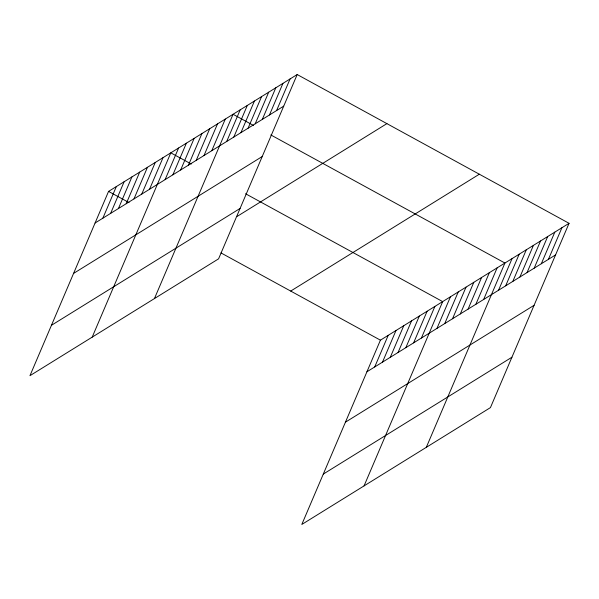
<?xml version="1.0" encoding="UTF-8"?>
<svg xmlns="http://www.w3.org/2000/svg" width="599" height="599" viewBox="0 0 599 599"><rect width="100%" height="100%" fill="white"/><g stroke="black" fill="none" stroke-linecap="round" stroke-linejoin="round"><path stroke-width="0.9" d="M297.194 74.538L108.561 191.395L29.95 375.693L218.583 258.835L297.194 74.538L569.05 223.307L490.439 407.605L301.806 524.462L380.417 340.165L569.05 223.307M102.856 218.186L116.341 186.574M110.635 213.371L124.12 181.752M118.422 208.549L131.9 176.937M126.202 203.727L139.687 172.115M133.981 198.905L147.466 167.293M141.761 194.083L155.246 162.471M149.54 189.269L163.025 157.649M92.201 337.132L170.805 152.835L191.268 164.029M165.107 179.625L178.592 148.013M172.886 174.803L186.371 143.191M180.666 169.981L194.151 138.369M188.445 165.167L201.93 133.547M196.232 160.345L209.71 128.733M204.012 155.523L217.497 123.911M211.791 150.701L225.276 119.089M154.445 298.572L233.056 114.267L253.519 125.468M226.699 141.469L240.184 109.857M233.827 137.051L247.305 105.439M240.948 132.641L254.433 101.021M248.076 128.223L261.561 96.611M255.204 123.806L268.689 92.194M262.325 119.396L275.81 87.783M269.453 114.978L282.938 83.366M276.581 110.56L290.066 78.948M374.719 366.955L388.204 335.343M382.499 362.14L395.984 330.521M390.278 357.318L403.763 325.706M398.058 352.497L411.543 320.884M405.837 347.675L419.322 316.062M413.624 342.853L427.109 311.24M421.404 338.038L434.889 306.418M364.057 485.901L442.668 301.604L245.568 193.747M436.963 328.394L450.448 296.782M444.743 323.572L458.228 291.96M452.53 318.75L466.015 287.138M460.309 313.936L473.794 282.316M468.089 309.114L481.574 277.502M475.868 304.292L489.353 272.68M483.648 299.47L497.133 267.858M426.308 447.341L504.92 263.036L270.83 134.94M498.555 290.238L512.04 258.626M505.683 285.82L519.168 254.208M512.811 281.41L526.296 249.79M519.932 276.993L533.417 245.38M527.06 272.575L540.545 240.963M534.188 268.165L547.673 236.553M541.316 263.747L554.801 232.135M548.437 259.33L561.922 227.717M95.076 223.008L283.709 106.15M73.587 273.399L262.212 156.534M51.439 325.309L240.072 208.452M237.182 216.389L386.902 123.626M290.71 291.069L479.335 174.212M366.932 371.777L555.565 254.919M345.443 422.168L534.076 305.303M323.303 474.079L511.928 357.221M108.561 191.395L129.025 202.589M220.979 252.913L380.417 340.165"/></g></svg>
